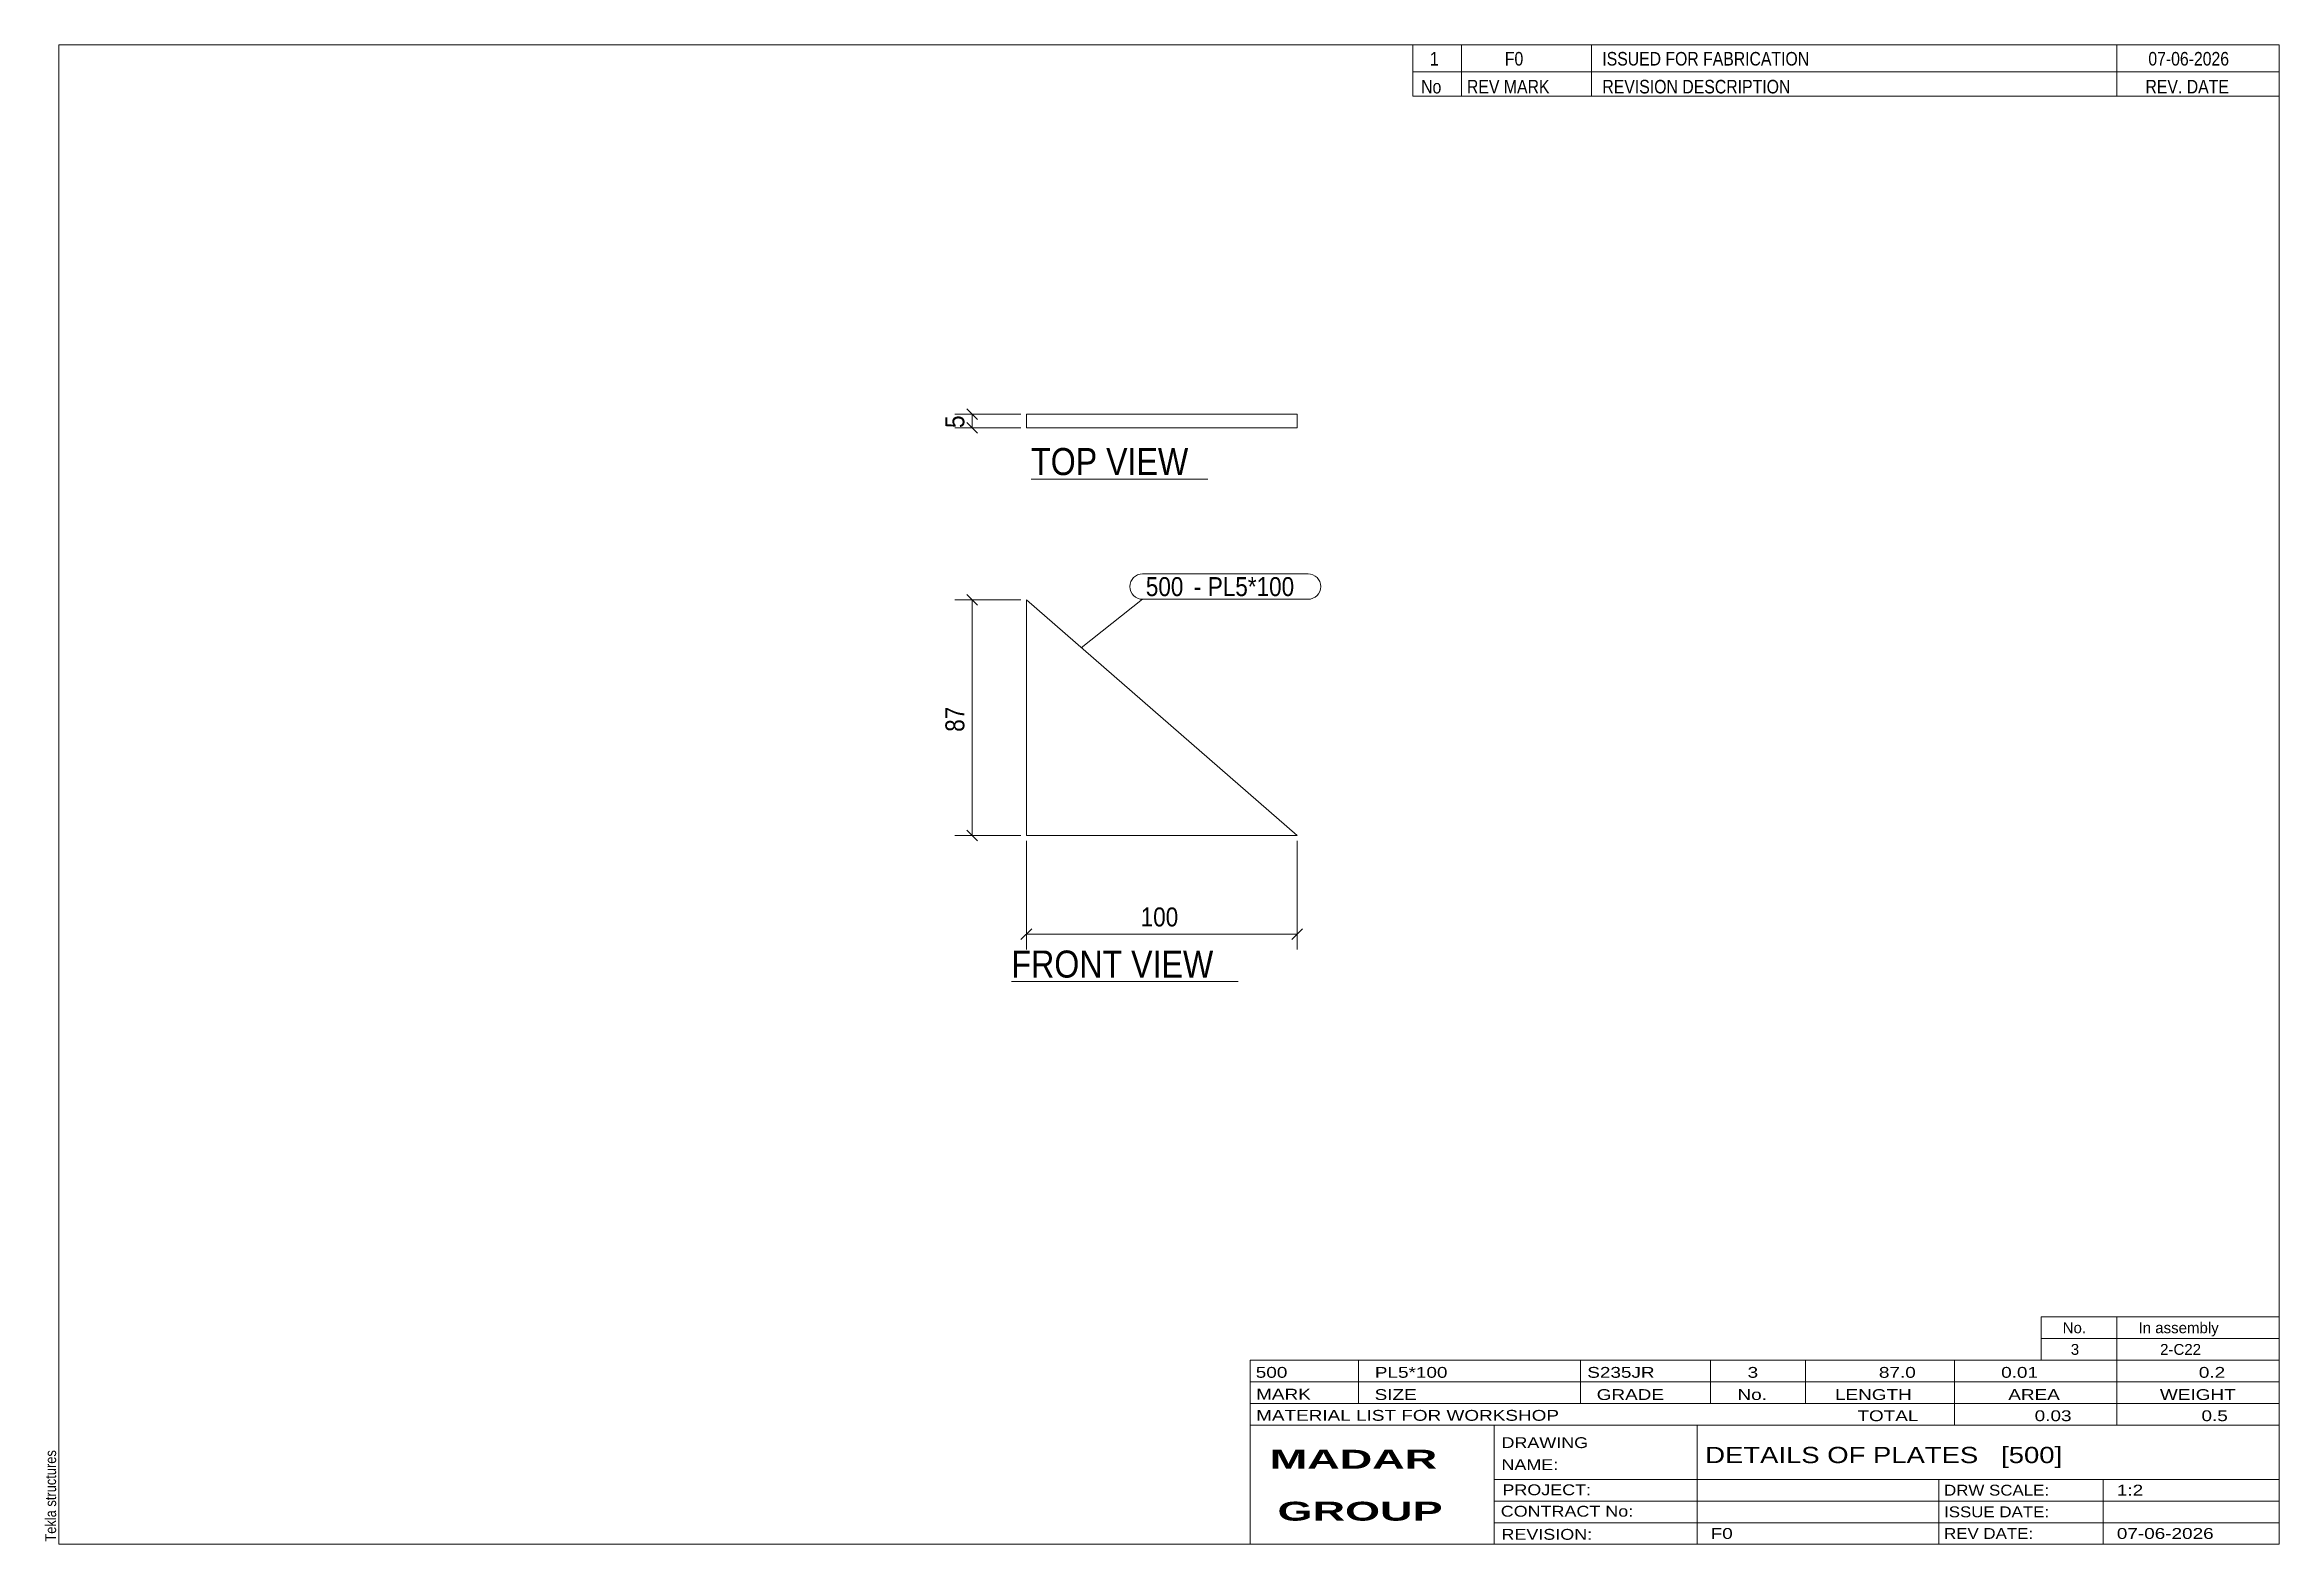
# Model space of a CAD drawing. Header units: millimetres. Extents: x 2 to 415, y 5 to 282.
import ezdxf

# ---------------------------------------------------------------- set-up
doc = ezdxf.new("R2010")
doc.units = ezdxf.units.MM
doc.linetypes.add('XKITLINE00', pattern=[0])
doc.linetypes.add('XKITLINE02', pattern=[4, 2, -2])
for name, color, linetype, lineweight in [('Dimensions', 7, 'Continuous', 0), ('DrawingSheet', 5, 'Continuous', 0), ('OtherObjectType', 7, 'Continuous', 0), ('Part', 2, 'Continuous', 0), ('PartMark', 7, 'Continuous', 0)]:
    doc.layers.add(name, color=color, linetype=linetype, lineweight=lineweight)
doc.styles.add('ARIAL', font='ARIAL.TTF')
doc.styles.add('ARIAL_BOLD', font='ARIALBD.TTF')
doc.styles.add('ARIAL_NARROW', font='ARIALN.TTF')

# ---------------------------------------------------------------- blocks, each defined once
blk = doc.blocks.new('*A1')
at = {"layer": 'Part', "color": 2, "linetype": 'XKITLINE00', "lineweight": 0}
for p, q in [((233.65, 135.92), (183.65, 179.44)), ((183.65, 179.44), (183.65, 135.92)), ((183.65, 135.92), (233.65, 135.92))]:
    blk.add_line(p, q, dxfattribs=at)
blk = doc.blocks.new('*A2')
at = {"layer": 'Part', "color": 2, "linetype": 'XKITLINE00', "lineweight": 0}
for p, q in [((183.65, 211.25), (183.65, 213.75)), ((183.65, 213.75), (233.65, 213.75)), ((233.65, 211.25), (183.65, 211.25)), ((233.65, 211.25), (233.65, 213.75))]:
    blk.add_line(p, q, dxfattribs=at)
at = {"layer": 'Part', "color": 7, "linetype": 'XKITLINE02', "lineweight": 0}
blk.add_line((183.65, 211.25), (183.65, 213.75), dxfattribs=at)
blk = doc.blocks.new('*A3')
at = {"layer": 'DrawingSheet', "color": 5, "linetype": 'XKITLINE00', "lineweight": 0}
for p, q in [((415, 282), (5, 282)), ((5, 282), (5, 5)), ((415, 5), (415, 282)), ((5, 5), (415, 5))]:
    blk.add_line(p, q, dxfattribs=at)
at = {"layer": 'DrawingSheet', "color": 5, "style": 'ARIAL', "width": 0.85}
blk.add_text('Tekla structures', height=2, rotation=90, dxfattribs=at).set_placement((4.5, 5.5))
blk = doc.blocks.new('*A4')
at = {"layer": 'OtherObjectType', "color": 7, "linetype": 'XKITLINE00', "lineweight": 0}
for p, q in [((371, 47), (415, 47)), ((371, 43), (371, 47)), ((385, 43), (385, 47)), ((415, 43), (415, 47)), ((371, 43), (415, 43)), ((371, 39), (371, 43)), ((385, 39), (385, 43)), ((415, 39), (415, 43)), ((371, 39), (415, 39))]:
    blk.add_line(p, q, dxfattribs=at)
at = {"layer": 'OtherObjectType', "color": 7, "style": 'ARIAL_NARROW', "width": 1.211571}
for s, p in [('No.', (375, 44)), ('In assembly', (389, 44)), ('3', (376.5, 40)), ('2-C22', (392.99, 40))]:
    blk.add_text(s, height=2, dxfattribs=at).set_placement(p)
blk = doc.blocks.new('*A5')
at = {"layer": 'OtherObjectType', "color": 7, "linetype": 'XKITLINE00', "lineweight": 0}
for p, q in [((255, 282), (415, 282)), ((415, 282), (255, 282)), ((255, 282), (255, 277)), ((264, 282), (264, 277)), ((288, 282), (288, 277)), ((385, 282), (385, 277)), ((415, 282), (415, 277)), ((255, 277), (415, 277)), ((255, 277), (255, 272.5)), ((255, 277), (415, 277)), ((264, 277), (264, 272.5)), ((288, 277), (288, 272.5)), ((385, 277), (385, 272.5)), ((415, 277), (415, 272.5)), ((415, 272.5), (255, 272.5))]:
    blk.add_line(p, q, dxfattribs=at)
at = {"layer": 'OtherObjectType', "color": 7, "style": 'ARIAL_NARROW'}
for s, width, p in [('1', 1.017001, (258.16, 278.15)), ('F0', 1.017001, (272, 278.15)), ('ISSUED FOR FABRICATION', 1.017001, (290, 278.15)), ('07-06-2026', 1.017001, (390.82, 278.15)), ('No', 1.02, (256.54, 273)), ('REV MARK', 1.02, (265, 273)), ('REVISION DESCRIPTION', 1.02, (290, 273)), ('REV. DATE', 1.02, (390.28, 273))]:
    blk.add_text(s, height=2.5, dxfattribs=dict(at, width=width)).set_placement(p)
blk = doc.blocks.new('*A6')
at = {"layer": 'OtherObjectType', "color": 7, "linetype": 'XKITLINE00', "lineweight": 0}
for p, q in [((225, 39), (415, 39)), ((225, 39), (225, 35)), ((225, 39), (415, 39)), ((245, 35), (245, 39)), ((286, 35), (286, 39)), ((310, 35), (310, 39)), ((327.5, 35), (327.5, 39)), ((355, 35), (355, 39)), ((385, 35), (385, 39)), ((415, 35), (415, 39)), ((225, 35), (415, 35)), ((225, 35), (225, 5)), ((225, 35), (415, 35)), ((245, 31), (245, 35)), ((286, 31), (286, 35)), ((310, 31), (310, 35)), ((327.5, 31), (327.5, 35)), ((355, 31), (355, 35)), ((385, 31), (385, 35)), ((415, 31), (415, 35)), ((225, 31), (415, 31)), ((355, 27), (355, 31)), ((385, 27), (385, 31)), ((415, 27), (415, 31)), ((225, 27), (415, 27)), ((270, 21), (270, 27)), ((307.5, 17), (307.5, 27)), ((415, 21), (415, 27)), ((270, 21), (270, 5)), ((415, 17), (415, 21)), ((270, 17), (415, 17)), ((307.5, 5), (307.5, 17)), ((352.16, 13), (352.16, 17)), ((382.5, 5), (382.5, 17)), ((415, 13), (415, 17)), ((270, 13), (415, 13)), ((352.16, 5), (352.16, 13)), ((415, 9), (415, 13)), ((270, 9), (415, 9)), ((415, 5), (415, 9)), ((225, 5), (415, 5)), ((262.5, 5), (415, 5))]:
    blk.add_line(p, q, dxfattribs=at)
at = {"layer": 'OtherObjectType', "color": 7, "style": 'ARIAL_NARROW'}
for s, height, width, p in [('500', 2, 1.525501, (226.01, 35.76)), ('PL5*100', 2, 1.525501, (248, 35.76)), ('S235JR', 2, 1.525501, (287.22, 35.76)), ('3', 2, 1.525501, (316.82, 35.76)), ('87.0', 2, 1.525501, (341.07, 35.76)), ('0.01', 2, 1.525501, (363.64, 35.76)), ('0.2', 2, 1.525501, (400.14, 35.76)), ('MARK', 2, 1.525501, (226.08, 31.73)), ('SIZE', 2, 1.525501, (247.96, 31.66)), ('GRADE', 2, 1.525501, (288.96, 31.66)), ('No.', 2, 1.525501, (314.96, 31.66)), ('LENGTH', 2, 1.525501, (332.96, 31.66)), ('AREA', 2, 1.525501, (364.96, 31.66)), ('WEIGHT', 2, 1.525501, (392.96, 31.66)), ('MATERIAL LIST FOR WORKSHOP', 2, 1.525501, (226.08, 27.82)), ('TOTAL', 2, 1.525501, (337.1, 27.75)), ('0.03', 2, 1.525501, (369.83, 27.75)), ('0.5', 2, 1.525501, (400.63, 27.75)), ('DRAWING', 2, 1.445, (271.38, 22.78)), ('NAME:', 2, 1.445, (271.38, 18.72)), ('DETAILS OF PLATES   [500]', 3, 1.474651, (309, 20)), ('PROJECT:', 2, 1.445, (271.55, 14.07)), ('DRW SCALE:', 2, 1.36, (353.1, 14)), ('1:2', 2, 1.525501, (385, 14)), ('CONTRACT No:', 2, 1.445, (271.25, 10.11)), ('ISSUE DATE:', 2, 1.36, (353.1, 10)), ('REVISION:', 2, 1.445, (271.38, 5.84)), ('F0', 2, 1.525501, (310, 6)), ('REV DATE:', 2, 1.36, (353.1, 6)), ('07-06-2026', 2, 1.525501, (385, 6))]:
    blk.add_text(s, height=height, dxfattribs=dict(at, width=width)).set_placement(p)
at = {"layer": 'OtherObjectType', "color": 1, "style": 'ARIAL_BOLD', "width": 1.7}
for s, p in [('MADAR ', (228.58, 18.97)), ('GROUP', (230.03, 9.37))]:
    blk.add_text(s, height=3.5, dxfattribs=at).set_placement(p)
blk = doc.blocks.new('*A7')
at = {"layer": 'Dimensions', "color": 7, "linetype": 'XKITLINE00', "lineweight": 0}
for p, q in [((182.65, 179.44), (170.45, 179.44)), ((172.66, 180.43), (174.64, 178.45)), ((173.65, 135.92), (173.65, 179.44)), ((172.66, 136.91), (174.64, 134.93)), ((182.65, 135.92), (170.45, 135.92))]:
    blk.add_line(p, q, dxfattribs=at)
at = {"layer": 'Dimensions', "color": 3}
for p in [(173.65, 179.44), (173.65, 135.92)]:
    blk.add_point(p, dxfattribs=at)
at = {"layer": 'Dimensions', "color": 3, "style": 'ARIAL', "width": 0.85}
blk.add_text('87', height=3.5, rotation=90.0002, dxfattribs=at).set_placement((172.2, 155.08))
blk = doc.blocks.new('*A8')
at = {"layer": 'Dimensions', "color": 7, "linetype": 'XKITLINE00', "lineweight": 0}
for p, q in [((183.65, 134.92), (183.65, 114.88)), ((233.65, 134.92), (233.65, 114.88)), ((184.64, 118.67), (182.66, 116.69)), ((183.65, 117.68), (233.65, 117.68)), ((234.64, 118.67), (232.66, 116.69))]:
    blk.add_line(p, q, dxfattribs=at)
at = {"layer": 'Dimensions', "color": 3}
for p in [(183.65, 117.68), (233.65, 117.68)]:
    blk.add_point(p, dxfattribs=at)
at = {"layer": 'Dimensions', "color": 3, "style": 'ARIAL', "width": 0.85}
blk.add_text('100', height=3.5, dxfattribs=at).set_placement((204.76, 119.13))
blk = doc.blocks.new('*A9')
at = {"layer": 'PartMark', "color": 7, "linetype": 'XKITLINE00', "lineweight": 0}
for p, q in [((205.11, 184.25), (235.66, 184.25)), ((193.8, 170.59), (205.11, 179.55)), ((205.11, 179.55), (235.66, 179.55))]:
    blk.add_line(p, q, dxfattribs=at)
for centre, start, end in [((205.11, 181.9), 90, 270), ((235.66, 181.9), 270, 90)]:
    blk.add_arc(centre, 2.35, start, end, dxfattribs=at)
at = {"layer": 'PartMark', "color": 1, "style": 'ARIAL', "width": 0.85}
blk.add_text('500', height=3.5, dxfattribs=at).set_placement((205.71, 180.15))
at = {"layer": 'PartMark', "color": 3, "style": 'ARIAL', "width": 0.85}
for s, p in [('-', (214.55, 180.15)), ('PL5*100', (217.15, 180.15))]:
    blk.add_text(s, height=3.5, dxfattribs=at).set_placement(p)
blk = doc.blocks.new('*A10')
at = {"layer": 'OtherObjectType', "color": 7, "linetype": 'XKITLINE00', "lineweight": 0}
blk.add_line((180.9, 108.93), (222.76, 108.93), dxfattribs=at)
at = {"layer": 'OtherObjectType', "color": 3, "style": 'ARIAL', "width": 0.85}
blk.add_text('FRONT VIEW', height=5, dxfattribs=at).set_placement((180.9, 109.68))
blk = doc.blocks.new('*A11')
at = {"layer": 'Dimensions', "color": 7, "linetype": 'XKITLINE00', "lineweight": 0}
for p, q in [((172.66, 214.74), (174.64, 212.76)), ((182.65, 213.75), (170.45, 213.75)), ((182.65, 211.25), (170.45, 211.25)), ((172.66, 212.24), (174.64, 210.26)), ((173.65, 211.25), (173.65, 213.75))]:
    blk.add_line(p, q, dxfattribs=at)
at = {"layer": 'Dimensions', "color": 3}
for p in [(173.65, 213.75), (173.65, 211.25)]:
    blk.add_point(p, dxfattribs=at)
at = {"layer": 'Dimensions', "color": 3, "style": 'ARIAL', "width": 0.85}
blk.add_text('5', height=3.5, rotation=90.0002, dxfattribs=at).set_placement((172.2, 211.2))
blk = doc.blocks.new('*A12')
at = {"layer": 'OtherObjectType', "color": 7, "linetype": 'XKITLINE00', "lineweight": 0}
blk.add_line((184.52, 201.75), (217.13, 201.75), dxfattribs=at)
at = {"layer": 'OtherObjectType', "color": 3, "style": 'ARIAL', "width": 0.85}
blk.add_text('TOP VIEW', height=5, dxfattribs=at).set_placement((184.52, 202.5))

msp = doc.modelspace()

# ---------------------------------------------------------------- block references
at = {"lineweight": 0}
for name in ['*A3', '*A5', '*A11', '*A2', '*A12', '*A9', '*A7', '*A1', '*A8', '*A10', '*A4', '*A6']:
    msp.add_blockref(name, (0, 0), dxfattribs=at)

doc.saveas('drawing.dxf')
